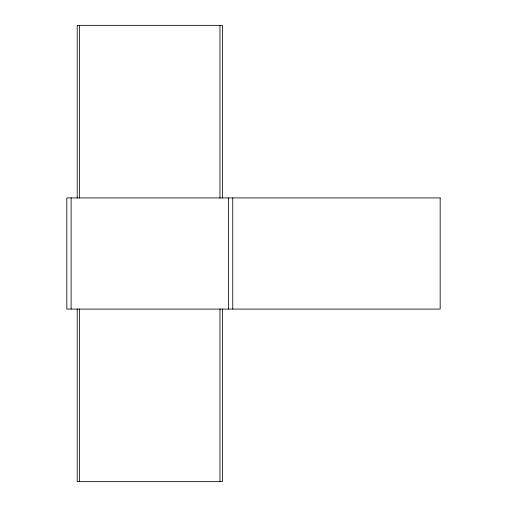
<?xml version="1.0" encoding="UTF-8"?>
<svg xmlns="http://www.w3.org/2000/svg" width="507" height="507" viewBox="0 0 507 507"><rect width="100%" height="100%" fill="white"/><g stroke="black" fill="none" stroke-linecap="round" stroke-linejoin="round"><path stroke-width="0.76" d="M232.757 197.914L232.757 309.086M228.48 197.914L228.48 309.086M222.389 198.047L222.389 25.35L77.203 25.35L77.203 198.047M222.389 308.953L222.389 481.65L77.203 481.65L77.203 308.953M219.975 25.35L219.975 198.047M219.975 308.953L219.975 481.65M79.618 25.35L79.618 198.047M79.618 308.953L79.618 481.65M71.113 197.914L71.113 309.086M440.171 197.914L66.829 197.914L66.829 309.086L440.171 309.086L440.171 197.914"/></g></svg>
